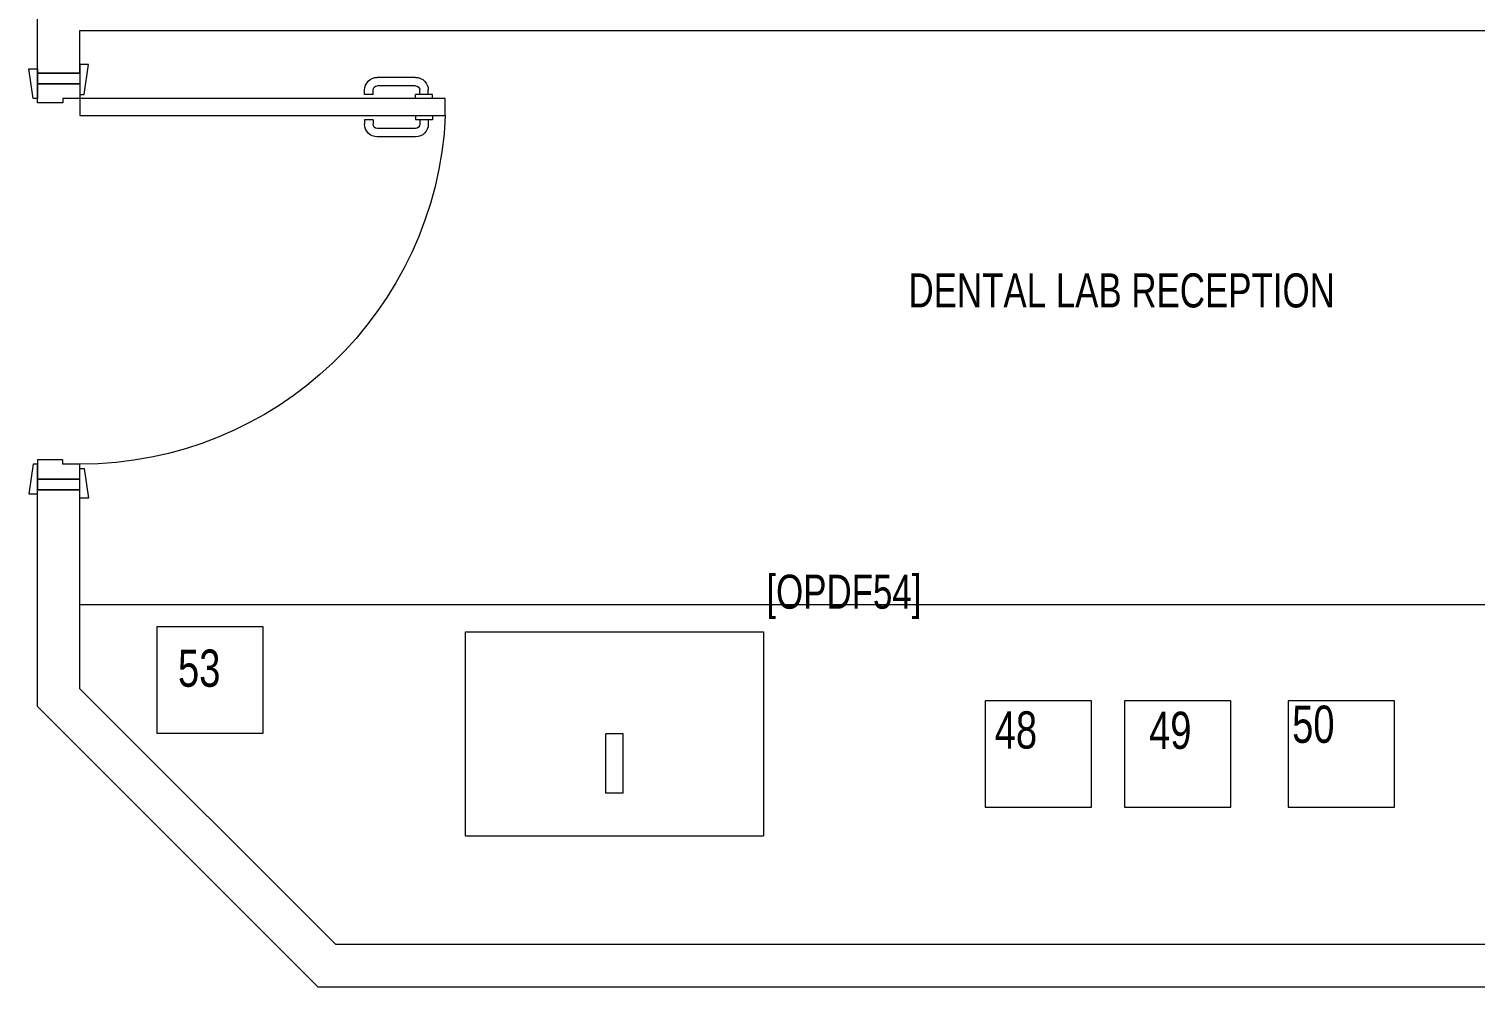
# Model space of a CAD drawing. Extents: x -234346 to 58427, y -132654 to -82394.
# Drawn here: x -46833 to -43432, y -103943 to -101689 of the extents above; entities that cross this region are included whole.
import ezdxf

# ---------------------------------------------------------------- set-up
doc = ezdxf.new("R2010")
doc.units = 0
doc.header["$LTSCALE"] = 8
for name, color, linetype, lineweight in [('72_EGR_BASE_TEXT', 9, 'Continuous', 5), ('72_EGR_EQP_TAG', 9, 'Continuous', 5), ('LOADING', 9, 'Continuous', 5), ('Walls', 9, 'Continuous', 5), ('Wooden Joinery', 9, 'Continuous', 5)]:
    doc.layers.add(name, color=color, linetype=linetype, lineweight=lineweight)
doc.styles.add('X3G_ENTITY_257CFD', font='swisscl.ttf', dxfattribs={"height": 200})
doc.styles.add('X3G_ENTITY_9EC9', font='swisscl.ttf', dxfattribs={"height": 0.2})
doc.styles.add('X3G_ENTITY_9F38', font='swisscl.ttf', dxfattribs={"height": 0.2})

# ---------------------------------------------------------------- blocks, each defined once
blk = doc.blocks.new('A$C72370EFE')
at = {"layer": 'Wooden Joinery'}
for p, q in [((-0.01, -0.03), (-0.01, -0.07)), ((0, -0.03), (-0.01, -0.03)), ((0.04, -0.03), (0.05, -0.03)), ((0.05, -0.03), (0.05, -0.07)), ((-0.01, -0.04), (-0.02, -0.04)), ((-0.01, -0.06), (-0.02, -0.06)), ((0.05, -0.04), (0.06, -0.04)), ((0.05, -0.06), (0.06, -0.06)), ((-0.05, -0.07), (-0.05, -0.16)), ((-0.03, -0.07), (-0.03, -0.16)), ((0, -0.07), (-0.01, -0.07)), ((0.04, -0.07), (0.05, -0.07)), ((0.07, -0.07), (0.07, -0.16)), ((0.09, -0.07), (0.09, -0.16)), ((-0.01, -0.17), (-0.02, -0.17)), ((-0.01, -0.17), (-0.01, -0.19)), ((0.05, -0.17), (0.06, -0.17)), ((0.05, -0.17), (0.05, -0.19)), ((-0.01, -0.19), (-0.02, -0.19)), ((0.05, -0.19), (0.06, -0.19))]:
    blk.add_line(p, q, dxfattribs=at)
for centre, radius, start, end in [((-0.02, -0.07), 0.03, 90, 180), ((-0.02, -0.07), 0.01, 90, 180), ((0.06, -0.07), 0.03, 0, 90), ((0.06, -0.07), 0.01, 0, 90), ((-0.02, -0.16), 0.03, 180, 270), ((-0.02, -0.16), 0.01, 180, 270), ((0.06, -0.16), 0.01, 270, 0), ((0.06, -0.16), 0.03, 270, 0)]:
    blk.add_arc(centre, radius, start, end, dxfattribs=at)
blk = doc.blocks.new('A$C5DAD61B4')
at = {"layer": 'Wooden Joinery'}
for points in [[(80, 959.1), (80, 969.1), (10, 979.1), (10, 959.1)], [(940, 959.1), (940, 969.1), (1010, 979.1), (1010, 959.1)], [(70, 859.1), (70, 849.1), (0, 839.1), (0, 859.1)], [(120, 859.1), (120, 0), (80, 0), (80, 859.1)], [(950, 859.1), (950, 849.1), (1020, 839.1), (1020, 859.1)]]:
    blk.add_lwpolyline(points, close=True, dxfattribs=at)
for points in [[(45, 859.1), (45, 959.1), (20, 959.1), (20, 859.1), (45, 859.1)], [(45, 859.1), (80, 859.1), (80, 899.1), (90, 899.1), (90, 959.1), (45, 959.1), (45, 859.1)], [(975, 859.1), (940, 859.1), (940, 899.1), (930, 899.1), (930, 959.1), (975, 959.1), (975, 859.1)], [(975, 859.1), (975, 959.1), (1000, 959.1), (1000, 859.1), (975, 859.1)]]:
    blk.add_lwpolyline(points, dxfattribs=at)
blk.add_arc((80, 859.1), 860, 272.666, 0, dxfattribs=at)
at = {"layer": 'Wooden Joinery', "xscale": 999.9999999998854, "yscale": 999.9999999998854, "zscale": 999.9999999998854, "rotation": 180}
blk.add_blockref('A$C72370EFE', (120, 0), dxfattribs=at)
blk = doc.blocks.new('3-Wall-hung vitreous china basin -  Khroma - 327651xx0 - 327651000 White-4272088-4-Second Floor Level')
at = {"layer": 'LOADING'}
for p, q in [((475, 489.5), (-225, 489.5)), ((-225, 489.5), (-225, 10)), ((475, 10), (475, 489.5)), ((105, 250), (145, 250)), ((105, 110), (105, 250)), ((145, 110), (145, 250)), ((105, 110), (145, 110))]:
    blk.add_line(p, q, dxfattribs=at)
blk = doc.blocks.new('1stF')
at = {"layer": 'LOADING', "color": 9}
for p, q in [((-46712.8, -103042.6, 0), (-39752.3, -103042.6, 0)), ((-45805.9, -103586.7, -0.1), (-45105.9, -103586.7, -0.1))]:
    blk.add_line(p, q, dxfattribs=at)
at = {"layer": 'LOADING', "color": 9, "elevation": -0.1}
for points in [[(-46532.2, -103345.4), (-46282.2, -103345.4), (-46282.2, -103095.4), (-46532.2, -103095.4)], [(-44584.7, -103519.6), (-44334.7, -103519.6), (-44334.7, -103269.6), (-44584.7, -103269.6)], [(-44256.9, -103519.6), (-44006.9, -103519.6), (-44006.9, -103269.6), (-44256.9, -103269.6)], [(-43871.7, -103519.6), (-43621.7, -103519.6), (-43621.7, -103269.6), (-43871.7, -103269.6)]]:
    blk.add_lwpolyline(points, close=True, dxfattribs=at)
at = {"layer": 'Walls', "color": 9}
for p, q in [((-46812.8, -101792.6, 0.1), (-46812.8, -99102.6, 0.1)), ((-46712.8, -101792.6, 0.1), (-46712.8, -101692.6, 0.1)), ((-46712.8, -101692.6, 0.1), (-38952.3, -101692.6, 0.1)), ((-46712.8, -101792.6, 0.1), (-46812.8, -101792.6, 0.1)), ((-46812.8, -103282.2, 0.1), (-46812.8, -102772.6, 0.1)), ((-46712.8, -102772.6, 0.1), (-46812.8, -102772.6, 0.1)), ((-46712.8, -103240.8, 0.1), (-46712.8, -102772.6, 0.1)), ((-46712.8, -103240.8, 0.1), (-46110.9, -103842.6, 0.1)), ((-46812.8, -103282.2, 0.1), (-46152.3, -103942.6, 0.1)), ((-38952.3, -103842.6, 0.1), (-46110.9, -103842.6, 0.1)), ((-38852.3, -103942.6, 0.1), (-46152.3, -103942.6, 0.1))]:
    blk.add_line(p, q, dxfattribs=at)
at = {"layer": 'LOADING', "color": 9, "xscale": -1}
blk.add_blockref('3-Wall-hung vitreous china basin -  Khroma - 327651xx0 - 327651000 White-4272088-4-Second Floor Level', (-45330.9, -103596.7, -0.1), dxfattribs=at)
at = {"layer": 'Wooden Joinery', "color": 9, "xscale": -1, "rotation": 90}
blk.add_blockref('A$C5DAD61B4', (-45853.7, -101772.6, 0.1), dxfattribs=at)
at = {"layer": '72_EGR_BASE_TEXT', "color": 9, "char_height": 80, "attachment_point": 2}
for s, insert, style in [('DENTAL LAB RECEPTION', (-44263.4, -102263.7, 0.1), 'X3G_ENTITY_9EC9'), ('[OPDF54]', (-44916.5, -102972.5, 0.1), 'X3G_ENTITY_9F38')]:
    blk.add_mtext(s, dxfattribs=dict(at, insert=insert, style=style))
at = {"layer": '72_EGR_EQP_TAG', "color": 9, "char_height": 87.47, "attachment_point": 2, "style": 'X3G_ENTITY_257CFD'}
for s, insert in [('53', (-46432.4, -103148.6)), ('48', (-44512.1, -103294)), ('49', (-44149.1, -103294.8)), ('50', (-43812.7, -103280.5))]:
    blk.add_mtext(s, dxfattribs=dict(at, insert=insert))

msp = doc.modelspace()

# ---------------------------------------------------------------- block references
at = {"layer": '72_EGR_EQP_TAG'}
msp.add_blockref('1stF', (0, 0), dxfattribs=at)

doc.saveas('drawing.dxf')
